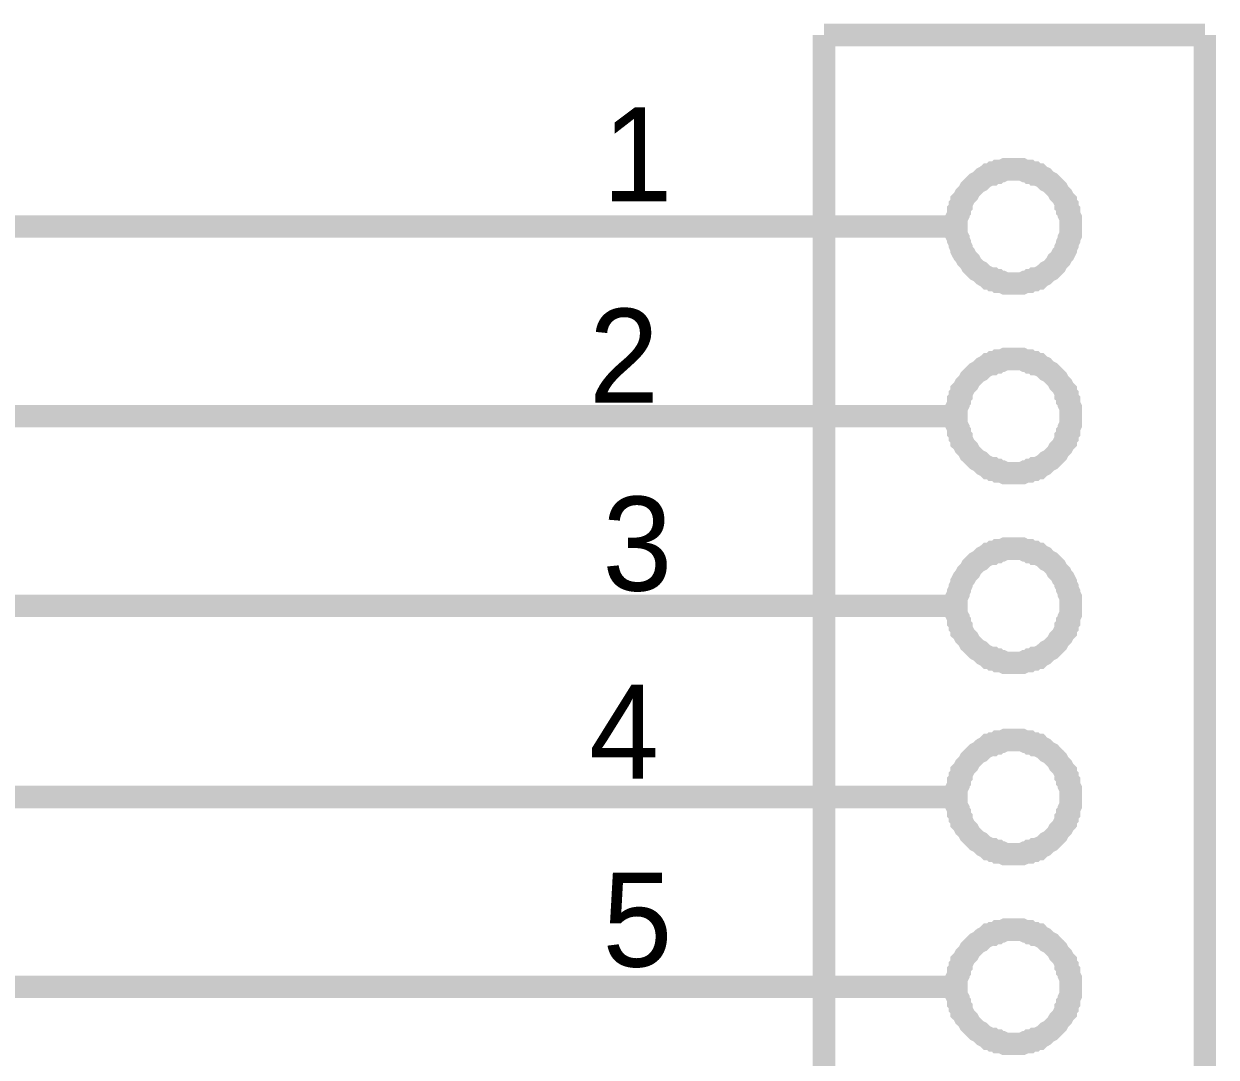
# Model space of a CAD drawing. Header units: millimetres. Extents: x 0 to 800, y 0 to 567.
# Drawn here: x 548.14 to 564.05, y 346.78 to 360.57 of the extents above; entities that cross this region are included whole.
import ezdxf

# ---------------------------------------------------------------- set-up
doc = ezdxf.new("R2010")
doc.units = ezdxf.units.MM
doc.layers.add('Sheet', color=255, linetype='Continuous')

msp = doc.modelspace()

# ---------------------------------------------------------------- linework, layer by layer
at = {"layer": 'Sheet'}
for points, const_width in [([(563.9, 360.419), (558.816, 360.419)], 0.3), ([(558.816, 360.419), (558.816, 337.549)], 0.3), ([(563.9, 337.549), (563.9, 360.419)], 0.3), ([(560.585, 357.865), (560.585, 357.91), (560.585, 357.955), (560.585, 357.977), (560.608, 358.022), (560.608, 358.067), (560.63, 358.089), (560.63, 358.134), (560.652, 358.156), (560.652, 358.201), (560.675, 358.223), (560.697, 358.268), (560.72, 358.291), (560.742, 358.313), (560.764, 358.358), (560.787, 358.38), (560.809, 358.403), (560.832, 358.425), (560.854, 358.447), (560.899, 358.47), (560.921, 358.492), (560.944, 358.515), (560.988, 358.537), (561.011, 358.559), (561.056, 358.559), (561.078, 358.582), (561.123, 358.582), (561.145, 358.604), (561.19, 358.604), (561.235, 358.627), (561.257, 358.627), (561.302, 358.627), (561.347, 358.627)], 0.3), ([(561.347, 358.627), (561.347, 358.627)], 0.3), ([(561.347, 358.627), (561.392, 358.627), (561.436, 358.627), (561.459, 358.627), (561.504, 358.604), (561.548, 358.604), (561.571, 358.582), (561.616, 358.582), (561.638, 358.559), (561.683, 358.559), (561.705, 358.537), (561.75, 358.515), (561.772, 358.492), (561.795, 358.47), (561.84, 358.447), (561.862, 358.425), (561.884, 358.403), (561.907, 358.38), (561.929, 358.358), (561.952, 358.313), (561.974, 358.291), (561.996, 358.268), (562.019, 358.223), (562.041, 358.201), (562.041, 358.156), (562.064, 358.134), (562.064, 358.089), (562.086, 358.067), (562.086, 358.022), (562.108, 357.977), (562.108, 357.955), (562.108, 357.91), (562.108, 357.865)], 0.3), ([(560.585, 357.865), (560.585, 357.91), (560.585, 357.955), (560.585, 357.977), (560.608, 358.022), (560.608, 358.067), (560.63, 358.089), (560.63, 358.134), (560.652, 358.156), (560.652, 358.201), (560.675, 358.223), (560.697, 358.268), (560.72, 358.291), (560.742, 358.313), (560.764, 358.358), (560.787, 358.38), (560.809, 358.403), (560.832, 358.425), (560.854, 358.447), (560.899, 358.47), (560.921, 358.492), (560.944, 358.515), (560.988, 358.537), (561.011, 358.559), (561.056, 358.559), (561.078, 358.582), (561.123, 358.582), (561.145, 358.604), (561.19, 358.604), (561.235, 358.627), (561.257, 358.627), (561.302, 358.627), (561.347, 358.627)], 0.0991), ([(561.347, 358.627), (561.347, 358.627)], 0.0991), ([(561.347, 358.627), (561.392, 358.627), (561.436, 358.627), (561.459, 358.627), (561.504, 358.604), (561.548, 358.604), (561.571, 358.582), (561.616, 358.582), (561.638, 358.559), (561.683, 358.559), (561.705, 358.537), (561.75, 358.515), (561.772, 358.492), (561.795, 358.47), (561.84, 358.447), (561.862, 358.425), (561.884, 358.403), (561.907, 358.38), (561.929, 358.358), (561.952, 358.313), (561.974, 358.291), (561.996, 358.268), (562.019, 358.223), (562.041, 358.201), (562.041, 358.156), (562.064, 358.134), (562.064, 358.089), (562.086, 358.067), (562.086, 358.022), (562.108, 357.977), (562.108, 357.955), (562.108, 357.91), (562.108, 357.865)], 0.0991), ([(553.731, 357.865), (547.123, 357.865)], 0.3), ([(558.816, 357.865), (553.731, 357.865)], 0.3), ([(558.816, 357.865), (560.585, 357.865)], 0.3), ([(561.347, 357.104), (561.302, 357.104), (561.257, 357.104), (561.235, 357.104), (561.19, 357.126), (561.145, 357.126), (561.123, 357.148), (561.078, 357.148), (561.056, 357.171), (561.011, 357.171), (560.988, 357.193), (560.944, 357.216), (560.921, 357.238), (560.899, 357.26), (560.854, 357.283), (560.832, 357.305), (560.809, 357.328), (560.787, 357.35), (560.764, 357.395), (560.742, 357.417), (560.72, 357.44), (560.697, 357.484), (560.675, 357.507), (560.652, 357.552), (560.652, 357.574), (560.63, 357.619), (560.63, 357.641), (560.608, 357.686), (560.608, 357.708), (560.585, 357.753), (560.585, 357.798), (560.585, 357.82), (560.585, 357.865)], 0.3), ([(560.585, 357.865), (560.585, 357.865)], 0.3), ([(561.347, 357.104), (561.302, 357.104), (561.257, 357.104), (561.235, 357.104), (561.19, 357.126), (561.145, 357.126), (561.123, 357.148), (561.078, 357.148), (561.056, 357.171), (561.011, 357.171), (560.988, 357.193), (560.944, 357.216), (560.921, 357.238), (560.899, 357.26), (560.854, 357.283), (560.832, 357.305), (560.809, 357.328), (560.787, 357.35), (560.764, 357.395), (560.742, 357.417), (560.72, 357.44), (560.697, 357.484), (560.675, 357.507), (560.652, 357.552), (560.652, 357.574), (560.63, 357.619), (560.63, 357.641), (560.608, 357.686), (560.608, 357.708), (560.585, 357.753), (560.585, 357.798), (560.585, 357.82), (560.585, 357.865)], 0.0991), ([(560.585, 357.865), (560.585, 357.865)], 0.0991), ([(562.108, 357.865), (562.108, 357.82), (562.108, 357.798), (562.108, 357.753), (562.086, 357.708), (562.086, 357.686), (562.064, 357.641), (562.064, 357.619), (562.041, 357.574), (562.041, 357.552), (562.019, 357.507), (561.996, 357.484), (561.974, 357.44), (561.952, 357.417), (561.929, 357.395), (561.907, 357.35), (561.884, 357.328), (561.862, 357.305), (561.84, 357.283), (561.795, 357.26), (561.772, 357.238), (561.75, 357.216), (561.705, 357.193), (561.683, 357.171), (561.638, 357.171), (561.616, 357.148), (561.571, 357.148), (561.548, 357.126), (561.504, 357.126), (561.459, 357.104), (561.436, 357.104), (561.392, 357.104), (561.347, 357.104)], 0.3), ([(562.108, 357.865), (562.108, 357.82), (562.108, 357.798), (562.108, 357.753), (562.086, 357.708), (562.086, 357.686), (562.064, 357.641), (562.064, 357.619), (562.041, 357.574), (562.041, 357.552), (562.019, 357.507), (561.996, 357.484), (561.974, 357.44), (561.952, 357.417), (561.929, 357.395), (561.907, 357.35), (561.884, 357.328), (561.862, 357.305), (561.84, 357.283), (561.795, 357.26), (561.772, 357.238), (561.75, 357.216), (561.705, 357.193), (561.683, 357.171), (561.638, 357.171), (561.616, 357.148), (561.571, 357.148), (561.548, 357.126), (561.504, 357.126), (561.459, 357.104), (561.436, 357.104), (561.392, 357.104), (561.347, 357.104)], 0.0991), ([(562.108, 357.865), (562.108, 357.865), (562.108, 357.865), (562.108, 357.865), (562.108, 357.865), (562.108, 357.865), (562.108, 357.865), (562.108, 357.865), (562.108, 357.865), (562.108, 357.865), (562.108, 357.865), (562.108, 357.865), (562.108, 357.865), (562.108, 357.865), (562.108, 357.865), (562.108, 357.865), (562.108, 357.865), (562.108, 357.865), (562.108, 357.865), (562.108, 357.865), (562.108, 357.865), (562.108, 357.865), (562.108, 357.865), (562.108, 357.865), (562.108, 357.865), (562.108, 357.865), (562.108, 357.865), (562.108, 357.865), (562.108, 357.865), (562.108, 357.865), (562.108, 357.865), (562.108, 357.865), (562.108, 357.865)], 0.3), ([(562.108, 357.865), (562.108, 357.865)], 0.3), ([(562.108, 357.865), (562.108, 357.865), (562.108, 357.865), (562.108, 357.865), (562.108, 357.865), (562.108, 357.865), (562.108, 357.865), (562.108, 357.865), (562.108, 357.865), (562.108, 357.865), (562.108, 357.865), (562.108, 357.865), (562.108, 357.865), (562.108, 357.865), (562.108, 357.865), (562.108, 357.865), (562.108, 357.865), (562.108, 357.865), (562.108, 357.865), (562.108, 357.865), (562.108, 357.865), (562.108, 357.865), (562.108, 357.865), (562.108, 357.865), (562.108, 357.865), (562.108, 357.865), (562.108, 357.865), (562.108, 357.865), (562.108, 357.865), (562.108, 357.865), (562.108, 357.865), (562.108, 357.865), (562.108, 357.865)], 0.0991), ([(562.108, 357.865), (562.108, 357.865)], 0.0991), ([(560.585, 355.334), (560.585, 355.379), (560.585, 355.424), (560.585, 355.446), (560.608, 355.491), (560.608, 355.536), (560.63, 355.558), (560.63, 355.603), (560.652, 355.625), (560.652, 355.67), (560.675, 355.692), (560.697, 355.737), (560.72, 355.76), (560.742, 355.782), (560.764, 355.827), (560.787, 355.849), (560.809, 355.872), (560.832, 355.894), (560.854, 355.916), (560.899, 355.939), (560.921, 355.961), (560.944, 355.984), (560.988, 356.006), (561.011, 356.028), (561.056, 356.028), (561.078, 356.051), (561.123, 356.051), (561.145, 356.073), (561.19, 356.073), (561.235, 356.096), (561.257, 356.096), (561.302, 356.096), (561.347, 356.096)], 0.3), ([(561.347, 356.096), (561.347, 356.096)], 0.3), ([(561.347, 356.096), (561.392, 356.096), (561.436, 356.096), (561.459, 356.096), (561.504, 356.073), (561.548, 356.073), (561.571, 356.051), (561.616, 356.051), (561.638, 356.028), (561.683, 356.028), (561.705, 356.006), (561.75, 355.984), (561.772, 355.961), (561.795, 355.939), (561.84, 355.916), (561.862, 355.894), (561.884, 355.872), (561.907, 355.849), (561.929, 355.827), (561.952, 355.782), (561.974, 355.76), (561.996, 355.737), (562.019, 355.692), (562.041, 355.67), (562.041, 355.625), (562.064, 355.603), (562.064, 355.558), (562.086, 355.536), (562.086, 355.491), (562.108, 355.446), (562.108, 355.424), (562.108, 355.379), (562.108, 355.334)], 0.3), ([(560.585, 355.334), (560.585, 355.379), (560.585, 355.424), (560.585, 355.446), (560.608, 355.491), (560.608, 355.536), (560.63, 355.558), (560.63, 355.603), (560.652, 355.625), (560.652, 355.67), (560.675, 355.692), (560.697, 355.737), (560.72, 355.76), (560.742, 355.782), (560.764, 355.827), (560.787, 355.849), (560.809, 355.872), (560.832, 355.894), (560.854, 355.916), (560.899, 355.939), (560.921, 355.961), (560.944, 355.984), (560.988, 356.006), (561.011, 356.028), (561.056, 356.028), (561.078, 356.051), (561.123, 356.051), (561.145, 356.073), (561.19, 356.073), (561.235, 356.096), (561.257, 356.096), (561.302, 356.096), (561.347, 356.096)], 0.0991), ([(561.347, 356.096), (561.347, 356.096)], 0.0991), ([(561.347, 356.096), (561.392, 356.096), (561.436, 356.096), (561.459, 356.096), (561.504, 356.073), (561.548, 356.073), (561.571, 356.051), (561.616, 356.051), (561.638, 356.028), (561.683, 356.028), (561.705, 356.006), (561.75, 355.984), (561.772, 355.961), (561.795, 355.939), (561.84, 355.916), (561.862, 355.894), (561.884, 355.872), (561.907, 355.849), (561.929, 355.827), (561.952, 355.782), (561.974, 355.76), (561.996, 355.737), (562.019, 355.692), (562.041, 355.67), (562.041, 355.625), (562.064, 355.603), (562.064, 355.558), (562.086, 355.536), (562.086, 355.491), (562.108, 355.446), (562.108, 355.424), (562.108, 355.379), (562.108, 355.334)], 0.0991), ([(553.731, 355.334), (547.123, 355.334)], 0.3), ([(558.816, 355.334), (553.731, 355.334)], 0.3), ([(558.816, 355.334), (560.585, 355.334)], 0.3), ([(561.347, 354.572), (561.302, 354.572), (561.257, 354.572), (561.235, 354.572), (561.19, 354.595), (561.145, 354.595), (561.123, 354.617), (561.078, 354.617), (561.056, 354.64), (561.011, 354.64), (560.988, 354.662), (560.944, 354.684), (560.921, 354.707), (560.899, 354.729), (560.854, 354.752), (560.832, 354.774), (560.809, 354.796), (560.787, 354.819), (560.764, 354.841), (560.742, 354.886), (560.72, 354.908), (560.697, 354.931), (560.675, 354.976), (560.652, 354.998), (560.652, 355.043), (560.63, 355.065), (560.63, 355.11), (560.608, 355.132), (560.608, 355.177), (560.585, 355.222), (560.585, 355.244), (560.585, 355.289), (560.585, 355.334)], 0.3), ([(560.585, 355.334), (560.585, 355.334)], 0.3), ([(561.347, 354.572), (561.302, 354.572), (561.257, 354.572), (561.235, 354.572), (561.19, 354.595), (561.145, 354.595), (561.123, 354.617), (561.078, 354.617), (561.056, 354.64), (561.011, 354.64), (560.988, 354.662), (560.944, 354.684), (560.921, 354.707), (560.899, 354.729), (560.854, 354.752), (560.832, 354.774), (560.809, 354.796), (560.787, 354.819), (560.764, 354.841), (560.742, 354.886), (560.72, 354.908), (560.697, 354.931), (560.675, 354.976), (560.652, 354.998), (560.652, 355.043), (560.63, 355.065), (560.63, 355.11), (560.608, 355.132), (560.608, 355.177), (560.585, 355.222), (560.585, 355.244), (560.585, 355.289), (560.585, 355.334)], 0.0991), ([(560.585, 355.334), (560.585, 355.334)], 0.0991), ([(562.108, 355.334), (562.108, 355.289), (562.108, 355.244), (562.108, 355.222), (562.086, 355.177), (562.086, 355.132), (562.064, 355.11), (562.064, 355.065), (562.041, 355.043), (562.041, 354.998), (562.019, 354.976), (561.996, 354.931), (561.974, 354.908), (561.952, 354.886), (561.929, 354.841), (561.907, 354.819), (561.884, 354.796), (561.862, 354.774), (561.84, 354.752), (561.795, 354.729), (561.772, 354.707), (561.75, 354.684), (561.705, 354.662), (561.683, 354.64), (561.638, 354.64), (561.616, 354.617), (561.571, 354.617), (561.548, 354.595), (561.504, 354.595), (561.459, 354.572), (561.436, 354.572), (561.392, 354.572), (561.347, 354.572)], 0.3), ([(562.108, 355.334), (562.108, 355.289), (562.108, 355.244), (562.108, 355.222), (562.086, 355.177), (562.086, 355.132), (562.064, 355.11), (562.064, 355.065), (562.041, 355.043), (562.041, 354.998), (562.019, 354.976), (561.996, 354.931), (561.974, 354.908), (561.952, 354.886), (561.929, 354.841), (561.907, 354.819), (561.884, 354.796), (561.862, 354.774), (561.84, 354.752), (561.795, 354.729), (561.772, 354.707), (561.75, 354.684), (561.705, 354.662), (561.683, 354.64), (561.638, 354.64), (561.616, 354.617), (561.571, 354.617), (561.548, 354.595), (561.504, 354.595), (561.459, 354.572), (561.436, 354.572), (561.392, 354.572), (561.347, 354.572)], 0.0991), ([(562.108, 355.334), (562.108, 355.334), (562.108, 355.334), (562.108, 355.334), (562.108, 355.334), (562.108, 355.334), (562.108, 355.334), (562.108, 355.334), (562.108, 355.334), (562.108, 355.334), (562.108, 355.334), (562.108, 355.334), (562.108, 355.334), (562.108, 355.334), (562.108, 355.334), (562.108, 355.334), (562.108, 355.334), (562.108, 355.334), (562.108, 355.334), (562.108, 355.334), (562.108, 355.334), (562.108, 355.334), (562.108, 355.334), (562.108, 355.334), (562.108, 355.334), (562.108, 355.334), (562.108, 355.334), (562.108, 355.334), (562.108, 355.334), (562.108, 355.334), (562.108, 355.334), (562.108, 355.334), (562.108, 355.334)], 0.3), ([(562.108, 355.334), (562.108, 355.334)], 0.3), ([(562.108, 355.334), (562.108, 355.334), (562.108, 355.334), (562.108, 355.334), (562.108, 355.334), (562.108, 355.334), (562.108, 355.334), (562.108, 355.334), (562.108, 355.334), (562.108, 355.334), (562.108, 355.334), (562.108, 355.334), (562.108, 355.334), (562.108, 355.334), (562.108, 355.334), (562.108, 355.334), (562.108, 355.334), (562.108, 355.334), (562.108, 355.334), (562.108, 355.334), (562.108, 355.334), (562.108, 355.334), (562.108, 355.334), (562.108, 355.334), (562.108, 355.334), (562.108, 355.334), (562.108, 355.334), (562.108, 355.334), (562.108, 355.334), (562.108, 355.334), (562.108, 355.334), (562.108, 355.334), (562.108, 355.334)], 0.0991), ([(562.108, 355.334), (562.108, 355.334)], 0.0991), ([(560.585, 352.803), (560.585, 352.848), (560.585, 352.87), (560.585, 352.915), (560.608, 352.96), (560.608, 352.982), (560.63, 353.027), (560.63, 353.049), (560.652, 353.094), (560.652, 353.117), (560.675, 353.161), (560.697, 353.184), (560.72, 353.229), (560.742, 353.251), (560.764, 353.273), (560.787, 353.318), (560.809, 353.341), (560.832, 353.363), (560.854, 353.385), (560.899, 353.408), (560.921, 353.43), (560.944, 353.453), (560.988, 353.475), (561.011, 353.497), (561.056, 353.497), (561.078, 353.52), (561.123, 353.52), (561.145, 353.542), (561.19, 353.542), (561.235, 353.565), (561.257, 353.565), (561.302, 353.565), (561.347, 353.565)], 0.3), ([(560.585, 352.803), (560.585, 352.848), (560.585, 352.87), (560.585, 352.915), (560.608, 352.96), (560.608, 352.982), (560.63, 353.027), (560.63, 353.049), (560.652, 353.094), (560.652, 353.117), (560.675, 353.161), (560.697, 353.184), (560.72, 353.229), (560.742, 353.251), (560.764, 353.273), (560.787, 353.318), (560.809, 353.341), (560.832, 353.363), (560.854, 353.385), (560.899, 353.408), (560.921, 353.43), (560.944, 353.453), (560.988, 353.475), (561.011, 353.497), (561.056, 353.497), (561.078, 353.52), (561.123, 353.52), (561.145, 353.542), (561.19, 353.542), (561.235, 353.565), (561.257, 353.565), (561.302, 353.565), (561.347, 353.565)], 0.0991), ([(561.347, 353.565), (561.347, 353.565)], 0.3), ([(561.347, 353.565), (561.392, 353.565), (561.436, 353.565), (561.459, 353.565), (561.504, 353.542), (561.548, 353.542), (561.571, 353.52), (561.616, 353.52), (561.638, 353.497), (561.683, 353.497), (561.705, 353.475), (561.75, 353.453), (561.772, 353.43), (561.795, 353.408), (561.84, 353.385), (561.862, 353.363), (561.884, 353.341), (561.907, 353.318), (561.929, 353.273), (561.952, 353.251), (561.974, 353.229), (561.996, 353.184), (562.019, 353.161), (562.041, 353.117), (562.041, 353.094), (562.064, 353.049), (562.064, 353.027), (562.086, 352.982), (562.086, 352.96), (562.108, 352.915), (562.108, 352.87), (562.108, 352.848), (562.108, 352.803)], 0.3), ([(561.347, 353.565), (561.347, 353.565)], 0.0991), ([(561.347, 353.565), (561.392, 353.565), (561.436, 353.565), (561.459, 353.565), (561.504, 353.542), (561.548, 353.542), (561.571, 353.52), (561.616, 353.52), (561.638, 353.497), (561.683, 353.497), (561.705, 353.475), (561.75, 353.453), (561.772, 353.43), (561.795, 353.408), (561.84, 353.385), (561.862, 353.363), (561.884, 353.341), (561.907, 353.318), (561.929, 353.273), (561.952, 353.251), (561.974, 353.229), (561.996, 353.184), (562.019, 353.161), (562.041, 353.117), (562.041, 353.094), (562.064, 353.049), (562.064, 353.027), (562.086, 352.982), (562.086, 352.96), (562.108, 352.915), (562.108, 352.87), (562.108, 352.848), (562.108, 352.803)], 0.0991), ([(553.731, 352.803), (547.123, 352.803)], 0.3), ([(558.816, 352.803), (553.731, 352.803)], 0.3), ([(558.816, 352.803), (560.585, 352.803)], 0.3), ([(561.347, 352.041), (561.302, 352.041), (561.257, 352.041), (561.235, 352.041), (561.19, 352.064), (561.145, 352.064), (561.123, 352.086), (561.078, 352.086), (561.056, 352.109), (561.011, 352.109), (560.988, 352.131), (560.944, 352.153), (560.921, 352.176), (560.899, 352.198), (560.854, 352.221), (560.832, 352.243), (560.809, 352.265), (560.787, 352.288), (560.764, 352.31), (560.742, 352.355), (560.72, 352.377), (560.697, 352.4), (560.675, 352.445), (560.652, 352.467), (560.652, 352.512), (560.63, 352.534), (560.63, 352.579), (560.608, 352.601), (560.608, 352.646), (560.585, 352.691), (560.585, 352.713), (560.585, 352.758), (560.585, 352.803)], 0.3), ([(560.585, 352.803), (560.585, 352.803)], 0.3), ([(561.347, 352.041), (561.302, 352.041), (561.257, 352.041), (561.235, 352.041), (561.19, 352.064), (561.145, 352.064), (561.123, 352.086), (561.078, 352.086), (561.056, 352.109), (561.011, 352.109), (560.988, 352.131), (560.944, 352.153), (560.921, 352.176), (560.899, 352.198), (560.854, 352.221), (560.832, 352.243), (560.809, 352.265), (560.787, 352.288), (560.764, 352.31), (560.742, 352.355), (560.72, 352.377), (560.697, 352.4), (560.675, 352.445), (560.652, 352.467), (560.652, 352.512), (560.63, 352.534), (560.63, 352.579), (560.608, 352.601), (560.608, 352.646), (560.585, 352.691), (560.585, 352.713), (560.585, 352.758), (560.585, 352.803)], 0.0991), ([(560.585, 352.803), (560.585, 352.803)], 0.0991), ([(562.108, 352.803), (562.108, 352.758), (562.108, 352.713), (562.108, 352.691), (562.086, 352.646), (562.086, 352.601), (562.064, 352.579), (562.064, 352.534), (562.041, 352.512), (562.041, 352.467), (562.019, 352.445), (561.996, 352.4), (561.974, 352.377), (561.952, 352.355), (561.929, 352.31), (561.907, 352.288), (561.884, 352.265), (561.862, 352.243), (561.84, 352.221), (561.795, 352.198), (561.772, 352.176), (561.75, 352.153), (561.705, 352.131), (561.683, 352.109), (561.638, 352.109), (561.616, 352.086), (561.571, 352.086), (561.548, 352.064), (561.504, 352.064), (561.459, 352.041), (561.436, 352.041), (561.392, 352.041), (561.347, 352.041)], 0.3), ([(562.108, 352.803), (562.108, 352.758), (562.108, 352.713), (562.108, 352.691), (562.086, 352.646), (562.086, 352.601), (562.064, 352.579), (562.064, 352.534), (562.041, 352.512), (562.041, 352.467), (562.019, 352.445), (561.996, 352.4), (561.974, 352.377), (561.952, 352.355), (561.929, 352.31), (561.907, 352.288), (561.884, 352.265), (561.862, 352.243), (561.84, 352.221), (561.795, 352.198), (561.772, 352.176), (561.75, 352.153), (561.705, 352.131), (561.683, 352.109), (561.638, 352.109), (561.616, 352.086), (561.571, 352.086), (561.548, 352.064), (561.504, 352.064), (561.459, 352.041), (561.436, 352.041), (561.392, 352.041), (561.347, 352.041)], 0.0991), ([(562.108, 352.803), (562.108, 352.803), (562.108, 352.803), (562.108, 352.803), (562.108, 352.803), (562.108, 352.803), (562.108, 352.803), (562.108, 352.803), (562.108, 352.803), (562.108, 352.803), (562.108, 352.803), (562.108, 352.803), (562.108, 352.803), (562.108, 352.803), (562.108, 352.803), (562.108, 352.803), (562.108, 352.803), (562.108, 352.803), (562.108, 352.803), (562.108, 352.803), (562.108, 352.803), (562.108, 352.803), (562.108, 352.803), (562.108, 352.803), (562.108, 352.803), (562.108, 352.803), (562.108, 352.803), (562.108, 352.803), (562.108, 352.803), (562.108, 352.803), (562.108, 352.803), (562.108, 352.803), (562.108, 352.803)], 0.3), ([(562.108, 352.803), (562.108, 352.803)], 0.3), ([(562.108, 352.803), (562.108, 352.803), (562.108, 352.803), (562.108, 352.803), (562.108, 352.803), (562.108, 352.803), (562.108, 352.803), (562.108, 352.803), (562.108, 352.803), (562.108, 352.803), (562.108, 352.803), (562.108, 352.803), (562.108, 352.803), (562.108, 352.803), (562.108, 352.803), (562.108, 352.803), (562.108, 352.803), (562.108, 352.803), (562.108, 352.803), (562.108, 352.803), (562.108, 352.803), (562.108, 352.803), (562.108, 352.803), (562.108, 352.803), (562.108, 352.803), (562.108, 352.803), (562.108, 352.803), (562.108, 352.803), (562.108, 352.803), (562.108, 352.803), (562.108, 352.803), (562.108, 352.803), (562.108, 352.803)], 0.0991), ([(562.108, 352.803), (562.108, 352.803)], 0.0991), ([(560.585, 350.25), (560.585, 350.294), (560.585, 350.339), (560.585, 350.362), (560.608, 350.406), (560.608, 350.451), (560.63, 350.473), (560.63, 350.518), (560.652, 350.541), (560.652, 350.585), (560.675, 350.608), (560.697, 350.653), (560.72, 350.675), (560.742, 350.697), (560.764, 350.742), (560.787, 350.765), (560.809, 350.787), (560.832, 350.809), (560.854, 350.832), (560.899, 350.854), (560.921, 350.877), (560.944, 350.899), (560.988, 350.921), (561.011, 350.944), (561.056, 350.944), (561.078, 350.966), (561.123, 350.966), (561.145, 350.989), (561.19, 350.989), (561.235, 351.011), (561.257, 351.011), (561.302, 351.011), (561.347, 351.011)], 0.3), ([(561.347, 351.011), (561.347, 351.011)], 0.3), ([(561.347, 351.011), (561.392, 351.011), (561.436, 351.011), (561.459, 351.011), (561.504, 350.989), (561.548, 350.989), (561.571, 350.966), (561.616, 350.966), (561.638, 350.944), (561.683, 350.944), (561.705, 350.921), (561.75, 350.899), (561.772, 350.877), (561.795, 350.854), (561.84, 350.832), (561.862, 350.809), (561.884, 350.787), (561.907, 350.765), (561.929, 350.742), (561.952, 350.697), (561.974, 350.675), (561.996, 350.653), (562.019, 350.608), (562.041, 350.585), (562.041, 350.541), (562.064, 350.518), (562.064, 350.473), (562.086, 350.451), (562.086, 350.406), (562.108, 350.362), (562.108, 350.339), (562.108, 350.294), (562.108, 350.25)], 0.3), ([(560.585, 350.25), (560.585, 350.294), (560.585, 350.339), (560.585, 350.362), (560.608, 350.406), (560.608, 350.451), (560.63, 350.473), (560.63, 350.518), (560.652, 350.541), (560.652, 350.585), (560.675, 350.608), (560.697, 350.653), (560.72, 350.675), (560.742, 350.697), (560.764, 350.742), (560.787, 350.765), (560.809, 350.787), (560.832, 350.809), (560.854, 350.832), (560.899, 350.854), (560.921, 350.877), (560.944, 350.899), (560.988, 350.921), (561.011, 350.944), (561.056, 350.944), (561.078, 350.966), (561.123, 350.966), (561.145, 350.989), (561.19, 350.989), (561.235, 351.011), (561.257, 351.011), (561.302, 351.011), (561.347, 351.011)], 0.0991), ([(561.347, 351.011), (561.347, 351.011)], 0.0991), ([(561.347, 351.011), (561.392, 351.011), (561.436, 351.011), (561.459, 351.011), (561.504, 350.989), (561.548, 350.989), (561.571, 350.966), (561.616, 350.966), (561.638, 350.944), (561.683, 350.944), (561.705, 350.921), (561.75, 350.899), (561.772, 350.877), (561.795, 350.854), (561.84, 350.832), (561.862, 350.809), (561.884, 350.787), (561.907, 350.765), (561.929, 350.742), (561.952, 350.697), (561.974, 350.675), (561.996, 350.653), (562.019, 350.608), (562.041, 350.585), (562.041, 350.541), (562.064, 350.518), (562.064, 350.473), (562.086, 350.451), (562.086, 350.406), (562.108, 350.362), (562.108, 350.339), (562.108, 350.294), (562.108, 350.25)], 0.0991), ([(553.731, 350.25), (547.123, 350.25)], 0.3), ([(558.816, 350.25), (553.731, 350.25)], 0.3), ([(558.816, 350.25), (560.585, 350.25)], 0.3), ([(561.347, 349.488), (561.302, 349.488), (561.257, 349.488), (561.235, 349.488), (561.19, 349.51), (561.145, 349.51), (561.123, 349.533), (561.078, 349.533), (561.056, 349.555), (561.011, 349.555), (560.988, 349.578), (560.944, 349.6), (560.921, 349.622), (560.899, 349.645), (560.854, 349.667), (560.832, 349.69), (560.809, 349.712), (560.787, 349.734), (560.764, 349.757), (560.742, 349.802), (560.72, 349.824), (560.697, 349.846), (560.675, 349.891), (560.652, 349.914), (560.652, 349.958), (560.63, 349.981), (560.63, 350.026), (560.608, 350.048), (560.608, 350.093), (560.585, 350.138), (560.585, 350.16), (560.585, 350.205), (560.585, 350.25)], 0.3), ([(560.585, 350.25), (560.585, 350.25)], 0.3), ([(561.347, 349.488), (561.302, 349.488), (561.257, 349.488), (561.235, 349.488), (561.19, 349.51), (561.145, 349.51), (561.123, 349.533), (561.078, 349.533), (561.056, 349.555), (561.011, 349.555), (560.988, 349.578), (560.944, 349.6), (560.921, 349.622), (560.899, 349.645), (560.854, 349.667), (560.832, 349.69), (560.809, 349.712), (560.787, 349.734), (560.764, 349.757), (560.742, 349.802), (560.72, 349.824), (560.697, 349.846), (560.675, 349.891), (560.652, 349.914), (560.652, 349.958), (560.63, 349.981), (560.63, 350.026), (560.608, 350.048), (560.608, 350.093), (560.585, 350.138), (560.585, 350.16), (560.585, 350.205), (560.585, 350.25)], 0.0991), ([(560.585, 350.25), (560.585, 350.25)], 0.0991), ([(562.108, 350.25), (562.108, 350.205), (562.108, 350.16), (562.108, 350.138), (562.086, 350.093), (562.086, 350.048), (562.064, 350.026), (562.064, 349.981), (562.041, 349.958), (562.041, 349.914), (562.019, 349.891), (561.996, 349.846), (561.974, 349.824), (561.952, 349.802), (561.929, 349.757), (561.907, 349.734), (561.884, 349.712), (561.862, 349.69), (561.84, 349.667), (561.795, 349.645), (561.772, 349.622), (561.75, 349.6), (561.705, 349.578), (561.683, 349.555), (561.638, 349.555), (561.616, 349.533), (561.571, 349.533), (561.548, 349.51), (561.504, 349.51), (561.459, 349.488), (561.436, 349.488), (561.392, 349.488), (561.347, 349.488)], 0.3), ([(562.108, 350.25), (562.108, 350.205), (562.108, 350.16), (562.108, 350.138), (562.086, 350.093), (562.086, 350.048), (562.064, 350.026), (562.064, 349.981), (562.041, 349.958), (562.041, 349.914), (562.019, 349.891), (561.996, 349.846), (561.974, 349.824), (561.952, 349.802), (561.929, 349.757), (561.907, 349.734), (561.884, 349.712), (561.862, 349.69), (561.84, 349.667), (561.795, 349.645), (561.772, 349.622), (561.75, 349.6), (561.705, 349.578), (561.683, 349.555), (561.638, 349.555), (561.616, 349.533), (561.571, 349.533), (561.548, 349.51), (561.504, 349.51), (561.459, 349.488), (561.436, 349.488), (561.392, 349.488), (561.347, 349.488)], 0.0991), ([(562.108, 350.25), (562.108, 350.25), (562.108, 350.25), (562.108, 350.25), (562.108, 350.25), (562.108, 350.25), (562.108, 350.25), (562.108, 350.25), (562.108, 350.25), (562.108, 350.25), (562.108, 350.25), (562.108, 350.25), (562.108, 350.25), (562.108, 350.25), (562.108, 350.25), (562.108, 350.25), (562.108, 350.25), (562.108, 350.25), (562.108, 350.25), (562.108, 350.25), (562.108, 350.25), (562.108, 350.25), (562.108, 350.25), (562.108, 350.25), (562.108, 350.25), (562.108, 350.25), (562.108, 350.25), (562.108, 350.25), (562.108, 350.25), (562.108, 350.25), (562.108, 350.25), (562.108, 350.25), (562.108, 350.25)], 0.3), ([(562.108, 350.25), (562.108, 350.25)], 0.3), ([(562.108, 350.25), (562.108, 350.25), (562.108, 350.25), (562.108, 350.25), (562.108, 350.25), (562.108, 350.25), (562.108, 350.25), (562.108, 350.25), (562.108, 350.25), (562.108, 350.25), (562.108, 350.25), (562.108, 350.25), (562.108, 350.25), (562.108, 350.25), (562.108, 350.25), (562.108, 350.25), (562.108, 350.25), (562.108, 350.25), (562.108, 350.25), (562.108, 350.25), (562.108, 350.25), (562.108, 350.25), (562.108, 350.25), (562.108, 350.25), (562.108, 350.25), (562.108, 350.25), (562.108, 350.25), (562.108, 350.25), (562.108, 350.25), (562.108, 350.25), (562.108, 350.25), (562.108, 350.25), (562.108, 350.25)], 0.0991), ([(562.108, 350.25), (562.108, 350.25)], 0.0991), ([(560.585, 347.718), (560.585, 347.763), (560.585, 347.808), (560.585, 347.83), (560.608, 347.875), (560.608, 347.92), (560.63, 347.942), (560.63, 347.987), (560.652, 348.01), (560.652, 348.054), (560.675, 348.077), (560.697, 348.122), (560.72, 348.144), (560.742, 348.166), (560.764, 348.211), (560.787, 348.234), (560.809, 348.256), (560.832, 348.278), (560.854, 348.301), (560.899, 348.323), (560.921, 348.346), (560.944, 348.368), (560.988, 348.39), (561.011, 348.413), (561.056, 348.413), (561.078, 348.435), (561.123, 348.435), (561.145, 348.458), (561.19, 348.458), (561.235, 348.48), (561.257, 348.48), (561.302, 348.48), (561.347, 348.48)], 0.3), ([(560.585, 347.718), (560.585, 347.763), (560.585, 347.808), (560.585, 347.83), (560.608, 347.875), (560.608, 347.92), (560.63, 347.942), (560.63, 347.987), (560.652, 348.01), (560.652, 348.054), (560.675, 348.077), (560.697, 348.122), (560.72, 348.144), (560.742, 348.166), (560.764, 348.211), (560.787, 348.234), (560.809, 348.256), (560.832, 348.278), (560.854, 348.301), (560.899, 348.323), (560.921, 348.346), (560.944, 348.368), (560.988, 348.39), (561.011, 348.413), (561.056, 348.413), (561.078, 348.435), (561.123, 348.435), (561.145, 348.458), (561.19, 348.458), (561.235, 348.48), (561.257, 348.48), (561.302, 348.48), (561.347, 348.48)], 0.0991), ([(561.347, 348.48), (561.347, 348.48)], 0.3), ([(561.347, 348.48), (561.392, 348.48), (561.436, 348.48), (561.459, 348.48), (561.504, 348.458), (561.548, 348.458), (561.571, 348.435), (561.616, 348.435), (561.638, 348.413), (561.683, 348.413), (561.705, 348.39), (561.75, 348.368), (561.772, 348.346), (561.795, 348.323), (561.84, 348.301), (561.862, 348.278), (561.884, 348.256), (561.907, 348.234), (561.929, 348.211), (561.952, 348.166), (561.974, 348.144), (561.996, 348.122), (562.019, 348.077), (562.041, 348.054), (562.041, 348.01), (562.064, 347.987), (562.064, 347.942), (562.086, 347.92), (562.086, 347.875), (562.108, 347.83), (562.108, 347.808), (562.108, 347.763), (562.108, 347.718)], 0.3), ([(561.347, 348.48), (561.347, 348.48)], 0.0991), ([(561.347, 348.48), (561.392, 348.48), (561.436, 348.48), (561.459, 348.48), (561.504, 348.458), (561.548, 348.458), (561.571, 348.435), (561.616, 348.435), (561.638, 348.413), (561.683, 348.413), (561.705, 348.39), (561.75, 348.368), (561.772, 348.346), (561.795, 348.323), (561.84, 348.301), (561.862, 348.278), (561.884, 348.256), (561.907, 348.234), (561.929, 348.211), (561.952, 348.166), (561.974, 348.144), (561.996, 348.122), (562.019, 348.077), (562.041, 348.054), (562.041, 348.01), (562.064, 347.987), (562.064, 347.942), (562.086, 347.92), (562.086, 347.875), (562.108, 347.83), (562.108, 347.808), (562.108, 347.763), (562.108, 347.718)], 0.0991), ([(553.731, 347.718), (547.123, 347.718)], 0.3), ([(558.816, 347.718), (553.731, 347.718)], 0.3), ([(558.816, 347.718), (560.585, 347.718)], 0.3), ([(561.347, 346.957), (561.302, 346.957), (561.257, 346.957), (561.235, 346.957), (561.19, 346.979), (561.145, 346.979), (561.123, 347.002), (561.078, 347.002), (561.056, 347.024), (561.011, 347.024), (560.988, 347.046), (560.944, 347.069), (560.921, 347.091), (560.899, 347.114), (560.854, 347.136), (560.832, 347.158), (560.809, 347.181), (560.787, 347.203), (560.764, 347.226), (560.742, 347.27), (560.72, 347.293), (560.697, 347.315), (560.675, 347.36), (560.652, 347.382), (560.652, 347.427), (560.63, 347.45), (560.63, 347.494), (560.608, 347.517), (560.608, 347.562), (560.585, 347.606), (560.585, 347.629), (560.585, 347.674), (560.585, 347.718)], 0.3), ([(560.585, 347.718), (560.585, 347.718)], 0.3), ([(561.347, 346.957), (561.302, 346.957), (561.257, 346.957), (561.235, 346.957), (561.19, 346.979), (561.145, 346.979), (561.123, 347.002), (561.078, 347.002), (561.056, 347.024), (561.011, 347.024), (560.988, 347.046), (560.944, 347.069), (560.921, 347.091), (560.899, 347.114), (560.854, 347.136), (560.832, 347.158), (560.809, 347.181), (560.787, 347.203), (560.764, 347.226), (560.742, 347.27), (560.72, 347.293), (560.697, 347.315), (560.675, 347.36), (560.652, 347.382), (560.652, 347.427), (560.63, 347.45), (560.63, 347.494), (560.608, 347.517), (560.608, 347.562), (560.585, 347.606), (560.585, 347.629), (560.585, 347.674), (560.585, 347.718)], 0.0991), ([(560.585, 347.718), (560.585, 347.718)], 0.0991), ([(562.108, 347.718), (562.108, 347.674), (562.108, 347.629), (562.108, 347.606), (562.086, 347.562), (562.086, 347.517), (562.064, 347.494), (562.064, 347.45), (562.041, 347.427), (562.041, 347.382), (562.019, 347.36), (561.996, 347.315), (561.974, 347.293), (561.952, 347.27), (561.929, 347.226), (561.907, 347.203), (561.884, 347.181), (561.862, 347.158), (561.84, 347.136), (561.795, 347.114), (561.772, 347.091), (561.75, 347.069), (561.705, 347.046), (561.683, 347.024), (561.638, 347.024), (561.616, 347.002), (561.571, 347.002), (561.548, 346.979), (561.504, 346.979), (561.459, 346.957), (561.436, 346.957), (561.392, 346.957), (561.347, 346.957)], 0.3), ([(562.108, 347.718), (562.108, 347.674), (562.108, 347.629), (562.108, 347.606), (562.086, 347.562), (562.086, 347.517), (562.064, 347.494), (562.064, 347.45), (562.041, 347.427), (562.041, 347.382), (562.019, 347.36), (561.996, 347.315), (561.974, 347.293), (561.952, 347.27), (561.929, 347.226), (561.907, 347.203), (561.884, 347.181), (561.862, 347.158), (561.84, 347.136), (561.795, 347.114), (561.772, 347.091), (561.75, 347.069), (561.705, 347.046), (561.683, 347.024), (561.638, 347.024), (561.616, 347.002), (561.571, 347.002), (561.548, 346.979), (561.504, 346.979), (561.459, 346.957), (561.436, 346.957), (561.392, 346.957), (561.347, 346.957)], 0.0991), ([(562.108, 347.718), (562.108, 347.718), (562.108, 347.718), (562.108, 347.718), (562.108, 347.718), (562.108, 347.718), (562.108, 347.718), (562.108, 347.718), (562.108, 347.718), (562.108, 347.718), (562.108, 347.718), (562.108, 347.718), (562.108, 347.718), (562.108, 347.718), (562.108, 347.718), (562.108, 347.718), (562.108, 347.718), (562.108, 347.718), (562.108, 347.718), (562.108, 347.718), (562.108, 347.718), (562.108, 347.718), (562.108, 347.718), (562.108, 347.718), (562.108, 347.718), (562.108, 347.718), (562.108, 347.718), (562.108, 347.718), (562.108, 347.718), (562.108, 347.718), (562.108, 347.718), (562.108, 347.718), (562.108, 347.718)], 0.3), ([(562.108, 347.718), (562.108, 347.718)], 0.3), ([(562.108, 347.718), (562.108, 347.718), (562.108, 347.718), (562.108, 347.718), (562.108, 347.718), (562.108, 347.718), (562.108, 347.718), (562.108, 347.718), (562.108, 347.718), (562.108, 347.718), (562.108, 347.718), (562.108, 347.718), (562.108, 347.718), (562.108, 347.718), (562.108, 347.718), (562.108, 347.718), (562.108, 347.718), (562.108, 347.718), (562.108, 347.718), (562.108, 347.718), (562.108, 347.718), (562.108, 347.718), (562.108, 347.718), (562.108, 347.718), (562.108, 347.718), (562.108, 347.718), (562.108, 347.718), (562.108, 347.718), (562.108, 347.718), (562.108, 347.718), (562.108, 347.718), (562.108, 347.718), (562.108, 347.718)], 0.0991), ([(562.108, 347.718), (562.108, 347.718)], 0.0991)]:
    msp.add_lwpolyline(points, dxfattribs=dict(at, const_width=const_width))

# ---------------------------------------------------------------- texts
for s, p in [('1', (555.859, 358.201)), ('2', (555.68, 355.513)), ('3', (555.859, 353.005)), ('4', (555.68, 350.496)), ('5', (555.859, 347.987))]:
    msp.add_text(s, height=1.254, dxfattribs=at).set_placement(p)

doc.saveas('drawing.dxf')
